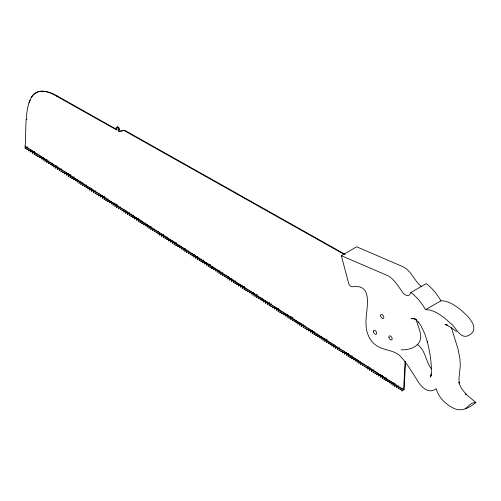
<?xml version="1.0" encoding="UTF-8"?>
<svg xmlns="http://www.w3.org/2000/svg" width="501" height="501" viewBox="0 0 501 501"><rect width="100%" height="100%" fill="white"/><g stroke="black" fill="none" stroke-linecap="round" stroke-linejoin="round"><path stroke-width="0.75" d="M25.131 146.204C27.067 126.991 20.566 74.605 56.926 96.374L116.927 130.103A6.093 3.52 60 0 0 116.796 129.145L116.633 128.638A1.678 0.964 60 0 1 117.76 127.304A1.678 0.964 60 0 1 118.681 129.953L119.188 129.665A1.678 0.964 60 0 0 118.568 127.26A1.678 0.964 60 0 0 117.015 127.58M405.058 361.697L403.624 389.772L25.05 146.154L25.182 148.521L27.348 147.018L25.182 148.521M403.568 389.734L404.132 389.484L405.566 361.403M345.189 254.402L124.592 130.247L119.288 131.475L118.267 130.874A4.603 2.655 60 0 1 118.562 130.06L118.624 130.01M118.267 130.899L118.775 130.586A4.841 2.799 60 0 1 119.044 129.815L119.075 129.778M29.002 102.918L30.185 100.1M410.876 292.49A35.408 20.441 60 0 1 425.543 309.699C431.906 309.436 437.598 313.056 442.602 316.588A56.281 32.49 60 0 1 449.76 322.694C455.829 326.427 459.799 339.365 468.159 335.683C479.645 330.359 471.128 319.281 465.128 313.826A56.281 32.49 60 0 0 457.964 307.72C452.967 304.182 447.274 300.569 440.905 300.832A35.408 20.441 60 0 0 426.245 283.616L410.876 292.49C408.954 298.784 402.998 294.181 401.301 290.392C397.28 284.944 393.692 278.537 387.348 275.494L341.344 255.685L356.706 246.811L402.716 266.62C411.597 270.646 414.296 281.268 421.779 286.772M431.067 375.856L430.265 377.165L431.442 373.946L431.067 375.775C432.119 364.152 429.971 352.46 427.209 341.206L427.459 342.133L424.66 333.491L420.84 325.575L418.329 322.024L418.811 322.506L415.329 319.031L416.268 319.976L413.5 318.348L414.671 318.749M31.369 97.275C37.018 87.625 49.718 91.357 57.433 96.086L116.752 129.471M26.841 147.307L26.973 149.674L28.638 148.465L28.77 150.826L29.271 150.538M28.77 150.826L30.937 149.323M30.429 149.617L30.561 151.985L32.227 150.77L32.352 153.137L32.859 152.849M32.352 153.137L34.525 151.634M34.018 151.928L34.149 154.295L35.815 153.081L35.94 155.448L36.448 155.153M35.94 155.448L37.606 154.233L37.738 156.6L38.239 156.312M37.738 156.6L39.905 155.097L39.404 155.391L39.529 157.759L41.145 156.656M39.529 157.759L41.195 156.544L41.326 158.911L43.493 157.408M41.326 158.911L42.992 157.696L43.117 160.063L44.733 158.967M43.117 160.063L44.783 158.855L44.915 161.222L46.53 160.12M44.915 161.222L47.081 159.713M46.574 160.007L46.706 162.374L48.372 161.159L48.503 163.526L50.113 162.43M48.321 161.272L46.706 162.374M48.503 163.526L50.163 162.318L50.294 164.685L52.467 163.176L50.294 164.685M51.96 163.47L52.085 165.837L53.751 164.622L53.883 166.99L56.049 165.487L53.883 166.99M53.701 164.735L52.085 165.837M55.548 165.781L55.674 168.148L57.339 166.933L57.471 169.3L57.972 169.006M57.289 167.046L55.674 168.148M57.471 169.3L59.137 168.085L59.262 170.453L59.769 170.165M59.262 170.453L61.435 168.95L60.928 169.244L61.059 171.611L61.56 171.317M61.059 171.611L62.725 170.396L62.85 172.764L63.358 172.469M62.85 172.764L65.024 171.261M64.516 171.549L64.648 173.916L66.307 172.707L66.439 175.074L66.946 174.78M66.439 175.074L68.612 173.565L68.105 173.86L68.23 176.227L68.737 175.932M68.23 176.227L70.403 174.724L69.896 175.012L70.027 177.379L71.643 176.283M70.027 177.379L71.693 176.17L71.818 178.538L73.991 177.028L71.818 178.538M73.484 177.323L73.616 179.69L75.282 178.475L75.407 180.842L77.022 179.746M75.231 178.588L73.616 179.69M75.407 180.842L77.58 179.339M77.073 179.634L77.204 182.001L78.87 180.786L78.995 183.153L80.611 182.051M78.995 183.153L80.661 181.938L80.793 184.305L82.408 183.209M80.793 184.305L82.959 182.802M82.452 183.097L82.584 185.464L84.249 184.249L84.381 186.616L86.548 185.113L84.381 186.616M84.199 184.362L82.584 185.464M86.04 185.401L86.172 187.769L87.838 186.56L87.963 188.927L88.47 188.633M87.788 186.673L86.172 187.769M87.963 188.927L90.136 187.418M89.629 187.712L89.76 190.079L91.927 188.576L91.426 188.864L91.551 191.232L92.059 190.944M91.551 191.232L93.217 190.023L93.349 192.39L93.856 192.096M93.349 192.39L95.516 190.881M95.015 191.175L95.14 193.543L96.806 192.328L96.937 194.695L97.438 194.407M96.937 194.695L99.104 193.192L98.603 193.486L98.728 195.853L99.236 195.559M98.728 195.853L100.394 194.638L100.526 197.006L102.692 195.503L100.526 197.006M102.317 198.158L104.49 196.655L102.317 198.158L102.185 195.791M103.983 196.949L104.114 199.317L105.774 198.102L105.905 200.469L108.078 198.966M105.724 198.214L104.114 199.317M105.905 200.469L107.571 199.254L107.696 201.621L109.312 200.525M107.696 201.621L109.362 200.413L109.494 202.78L111.109 201.678M109.494 202.78L111.66 201.277M111.159 201.565L111.285 203.932L112.95 202.717L113.082 205.084L115.249 203.581M112.9 202.83L111.285 203.932M113.082 205.084L114.748 203.876L114.873 206.243L117.046 204.74L114.873 206.243M116.539 205.028L116.67 207.395L118.336 206.18L118.461 208.548L118.969 208.259M118.286 206.293L116.67 207.395M118.461 208.548L120.635 207.045L120.127 207.339L120.259 209.706L120.76 209.412M120.259 209.706L121.918 208.491L122.05 210.858L122.557 210.564M122.05 210.858L124.223 209.355M123.716 209.643L123.847 212.011L126.014 210.508M125.507 210.802L125.638 213.169L127.304 211.954L127.429 214.322L127.937 214.033M127.429 214.322L129.602 212.819L129.095 213.113L129.227 215.474L129.734 215.186M129.227 215.474L130.893 214.265L131.018 216.632L133.191 215.129L131.018 216.632M132.684 215.417L132.815 217.785L134.481 216.576L134.606 218.937L136.222 217.841M134.431 216.683L132.815 217.785M134.606 218.937L136.272 217.728L136.404 220.096L138.57 218.593L136.404 220.096M138.069 218.881L138.195 221.248L139.86 220.039L139.992 222.4L141.608 221.304M139.81 220.146L138.195 221.248M139.992 222.4L142.159 220.897M141.651 221.191L141.783 223.559L143.449 222.344L143.58 224.711L145.747 223.208L143.58 224.711M143.399 222.457L141.783 223.559M145.24 223.502L145.371 225.863L147.037 224.655L147.162 227.022L148.778 225.92M146.987 224.767L145.371 225.863M147.162 227.022L148.828 225.807L148.96 228.174L149.467 227.886M148.96 228.174L151.127 226.671L150.626 226.966L150.751 229.333L151.258 229.038M150.751 229.333L152.417 228.118L152.548 230.485L153.049 230.191M152.548 230.485L154.715 228.982M154.214 229.27L154.339 231.637L156.005 230.429L156.137 232.796L156.638 232.502M156.137 232.796L158.303 231.287M157.802 231.581L157.928 233.948L159.594 232.733L159.725 235.101L160.226 234.812M159.725 235.101L161.385 233.892L161.516 236.259L163.689 234.75L161.516 236.259M163.182 235.044L163.307 237.411L164.973 236.196L165.105 238.564L167.278 237.061M164.923 236.309L163.307 237.411M165.105 238.564L166.77 237.355L166.896 239.722L168.511 238.62M166.896 239.722L168.561 238.507L168.693 240.875L170.309 239.772M168.693 240.875L170.359 239.66L170.484 242.027L172.1 240.931M170.484 242.027L172.15 240.818L172.281 243.185L173.897 242.083M172.281 243.185L173.947 241.97L174.072 244.338L176.246 242.835L174.072 244.338M175.738 243.123L175.87 245.49L177.536 244.281L177.661 246.649L179.834 245.139L177.661 246.649M177.486 244.394L175.87 245.49M179.327 245.434L179.458 247.801L181.625 246.298L181.118 246.586L181.249 248.953L181.757 248.665M181.249 248.953L182.915 247.745L183.04 250.112L183.548 249.817M183.04 250.112L185.213 248.602L184.706 248.897L184.838 251.264L185.345 250.97M184.838 251.264L186.504 250.049L186.629 252.416L187.136 252.128M186.629 252.416L188.802 250.913M188.295 251.208L188.426 253.575L190.092 252.36L190.217 254.727L190.724 254.433M190.217 254.727L192.39 253.224M192.015 255.879L194.181 254.376L192.015 255.879L191.883 253.512M193.68 254.671L193.806 257.038L195.471 255.823L195.603 258.19L197.77 256.687L195.603 258.19M195.421 255.936L193.806 257.038M197.262 256.975L197.394 259.343L199.06 258.134L199.191 260.501L200.807 259.399M199.01 258.247L197.394 259.343M199.191 260.501L201.358 258.992M200.982 261.654L203.155 260.151L200.982 261.654L200.851 259.286M202.648 260.439L202.773 262.806L204.439 261.597L204.571 263.964L206.187 262.862M204.389 261.71L202.773 262.806M204.571 263.964L206.738 262.455M206.237 262.749L206.362 265.117L208.028 263.902L208.159 266.269L210.326 264.766L208.159 266.269M207.978 264.014L206.362 265.117M209.825 265.06L209.95 267.428L211.616 266.213L211.748 268.58L212.249 268.285L212.155 266.513M211.748 268.58L213.914 267.077M213.413 267.365L213.539 269.732L215.712 268.229L215.205 268.523L215.336 270.891L215.837 270.596M215.336 270.891L216.996 269.676L217.127 272.043L217.634 271.749M217.127 272.043L219.3 270.54M218.793 270.828L218.924 273.195L220.584 271.987L220.716 274.354L221.223 274.06M220.716 274.354L222.889 272.845L222.381 273.139L222.507 275.506L224.122 274.404M222.507 275.506L224.172 274.291L224.304 276.658L226.471 275.155M224.304 276.658L225.97 275.45L226.095 277.817L228.268 276.314L226.095 277.817M227.761 276.602L227.892 278.969L229.558 277.754L229.683 280.122L231.857 278.619M229.508 277.867L227.892 278.969M229.683 280.122L231.349 278.913L231.481 281.28L233.097 280.178M231.481 281.28L233.147 280.065L233.272 282.432L234.888 281.33M233.272 282.432L235.445 280.929M234.938 281.218L235.069 283.585L236.729 282.376L236.86 284.743L238.476 283.641M236.685 282.489L235.069 283.585M236.86 284.743L238.526 283.528L238.658 285.896L240.824 284.393L238.658 285.896M240.317 284.681L240.449 287.048L242.115 285.839L242.24 288.207L242.747 287.912M242.24 288.207L244.413 286.704L243.906 286.992L244.037 289.359L244.544 289.064M244.037 289.359L245.703 288.144L245.828 290.511L246.335 290.223M245.828 290.511L247.494 289.302L247.626 291.67L248.133 291.375M247.626 291.67L249.792 290.167M249.291 290.455L249.417 292.822L251.082 291.613L251.214 293.974L251.715 293.686M251.214 293.974L253.381 292.471M252.88 292.766L253.005 295.133L254.671 293.918L254.802 296.285L256.969 294.782L254.802 296.285M254.621 294.031L253.005 295.133M256.462 295.076L256.593 297.437L258.259 296.229L258.391 298.596L260 297.494M258.209 296.341L256.593 297.437M258.391 298.596L260.05 297.381L260.182 299.748L262.355 298.245L260.182 299.748M261.848 298.54L261.973 300.901L263.639 299.692L263.77 302.059L265.386 300.957M263.589 299.805L261.973 300.901M263.77 302.059L265.937 300.556M265.436 300.844L265.561 303.211L267.227 302.003L267.359 304.364L269.525 302.861L267.359 304.364M267.177 302.109L265.561 303.211M269.15 305.522L271.323 304.019L269.15 305.522L269.024 303.155M270.816 304.307L270.947 306.675L272.613 305.466L272.738 307.833L273.245 307.539M272.738 307.833L274.911 306.324L274.404 306.618L274.535 308.985L275.036 308.691M274.535 308.985L276.195 307.771L276.327 310.138L276.834 309.85M276.327 310.138L278.5 308.635M277.992 308.929L278.118 311.296L279.783 310.081L279.915 312.449L280.422 312.154M279.915 312.449L281.581 311.234L281.706 313.601L282.213 313.313M281.706 313.601L283.879 312.098M283.372 312.392L283.503 314.76L285.169 313.545L285.294 315.912L287.468 314.409L285.294 315.912M285.119 313.657L283.503 314.76M286.96 314.697L287.092 317.064L288.758 315.855L288.883 318.223L291.056 316.713L288.883 318.223M288.708 315.968L287.092 317.064M290.68 319.375L292.847 317.872L290.68 319.375L290.549 317.008M292.346 318.16L292.471 320.527L294.137 319.319L294.269 321.686L295.884 320.584M294.087 319.431L292.471 320.527M294.269 321.686L295.928 320.471L296.06 322.838L297.675 321.736M296.06 322.838L297.726 321.623L297.851 323.99L299.466 322.894M297.851 323.99L300.024 322.487M299.517 322.782L299.648 325.149L301.314 323.934L301.439 326.301L301.946 326.007M301.264 324.047L299.648 325.149M301.439 326.301L303.612 324.798M303.105 325.086L303.237 327.454L305.403 325.951L304.902 326.245L305.028 328.612L305.535 328.318M305.028 328.612L306.693 327.397L306.825 329.764L307.326 329.47M306.825 329.764L308.992 328.261L308.491 328.55L308.616 330.917L309.123 330.629M308.616 330.917L310.282 329.708L310.413 332.075L310.914 331.781M310.413 332.075L312.58 330.566M312.073 330.86L312.204 333.228L314.377 331.725M313.87 332.013L314.002 334.38L315.661 333.171L315.793 335.538L317.966 334.029L315.793 335.538M315.611 333.284L314.002 334.38M317.459 334.324L317.584 336.691L319.25 335.476L319.381 337.843L321.548 336.34L319.381 337.843M319.2 335.589L317.584 336.691M321.047 336.634L321.172 339.002L322.838 337.787L322.97 340.154L324.585 339.052M322.788 337.899L321.172 339.002M322.97 340.154L325.136 338.651M324.761 341.306L326.934 339.803L324.761 341.306L324.635 338.939M326.427 340.098L326.558 342.465L328.224 341.25L328.349 343.617L329.965 342.515M328.174 341.363L326.558 342.465M328.349 343.617L330.522 342.114M330.015 342.402L330.146 344.769L331.806 343.561L331.938 345.928L332.445 345.634M331.762 343.673L330.146 344.769M331.938 345.928L334.111 344.419L333.603 344.713L333.735 347.08L334.236 346.786M333.735 347.08L335.394 345.865L335.526 348.233L336.033 347.945M335.526 348.233L337.192 347.024L337.317 349.391L337.824 349.097M337.317 349.391L339.49 347.882L338.983 348.176L339.114 350.543L339.622 350.249M339.114 350.543L340.78 349.329L340.905 351.696L341.413 351.408M340.905 351.696L343.079 350.193M342.571 350.487L342.703 352.854L344.369 351.639L344.494 354.007L346.11 352.904M344.494 354.007L346.667 352.504M346.291 355.159L348.458 353.656L346.291 355.159L346.16 352.792M347.957 353.95L348.082 356.317L349.748 355.103L349.88 357.47L352.046 355.967L349.88 357.47M349.698 355.215L348.082 356.317M351.539 356.255L351.671 358.622L353.337 357.413L353.468 359.781L355.635 358.278L353.468 359.781M353.286 357.526L351.671 358.622M355.128 358.566L355.259 360.933L356.925 359.718L357.05 362.085L358.666 360.989M356.875 359.831L355.259 360.933M357.05 362.085L358.716 360.877L358.848 363.244L360.463 362.142M358.848 363.244L360.513 362.029L360.639 364.396L362.254 363.294M360.639 364.396L362.304 363.181L362.436 365.548L362.943 365.26M362.436 365.548L364.603 364.045L364.102 364.34L364.227 366.707L364.734 366.413M364.227 366.707L365.893 365.492L366.024 367.859L366.525 367.571M366.024 367.859L368.191 366.356L367.69 366.651L367.815 369.012L368.323 368.723M367.815 369.012L369.988 367.509L369.481 367.803L369.613 370.17L370.114 369.876M369.613 370.17L371.272 368.955L371.404 371.322L371.911 371.034M371.404 371.322L373.577 369.819M373.07 370.114L373.201 372.475L374.861 371.266L374.992 373.633L376.608 372.531M374.992 373.633L377.165 372.13M376.658 372.418L376.783 374.786L378.449 373.577L378.581 375.938L380.747 374.435L378.581 375.938M378.399 373.683L376.783 374.786M380.372 377.096L382.545 375.593L380.372 377.096L380.246 374.729M382.038 375.882L382.169 378.249L383.835 377.04L383.96 379.401L386.133 377.898L383.96 379.401M383.785 377.147L382.169 378.249M385.626 378.192L385.757 380.56L387.423 379.345L387.549 381.712L389.164 380.61M387.373 379.457L385.757 380.56M387.549 381.712L389.722 380.209M389.214 380.503L389.346 382.87L391.005 381.656L391.137 384.023L393.31 382.52M390.962 381.768L389.346 382.87M391.137 384.023L392.803 382.808L392.928 385.175L393.435 384.887M392.928 385.175L395.101 383.672L394.594 383.966L394.725 386.334L395.233 386.039M394.725 386.334L396.391 385.119L396.516 387.486L397.024 387.192M396.516 387.486L398.69 385.983L398.182 386.271L398.314 388.638L398.821 388.35M398.314 388.638L399.98 387.43L400.105 389.797L400.612 389.502M400.105 389.797L402.278 388.288M401.771 388.582L401.902 390.949L404.132 389.484M465.204 408.841C468.372 406.518 471.128 401.883 475.656 402.698L475.95 402.635C468.372 408.102 460.92 412.711 452.284 407.557C444.888 403.524 438.312 396.992 436.208 388.626C427.948 395.22 419.976 385.676 416.369 378.769C411.797 371.629 407.382 364.333 401.865 357.877C396.235 350.381 386.24 350.838 378.599 346.849C369.926 342.452 365.799 332.658 365.999 323.295C365.298 310.564 375.067 283.215 351.959 286.804A3.676 2.123 60 0 1 348.577 283.065L341.344 255.685M56.926 96.374L57.433 96.086M26.497 119.526L26.998 119.238M26.973 149.674L27.48 149.386M30.561 151.985L31.068 151.69M34.149 154.295L34.657 154.001M116.708 128.826L117.209 128.532M119.288 131.475L124.592 130.247M64.648 173.916L65.149 173.628M77.204 182.001L77.705 181.706M89.76 190.079L90.268 189.785M95.14 193.543L95.647 193.248M123.847 212.011L124.348 211.723M125.638 213.169L126.146 212.875M154.339 231.637L154.847 231.349M157.928 233.948L158.435 233.654M179.458 247.801L179.959 247.507M188.426 253.575L188.933 253.281M209.95 267.428L210.458 267.133M213.539 269.732L214.046 269.444M218.924 273.195L219.425 272.907M240.449 287.048L240.956 286.76M249.417 292.822L249.924 292.534M270.947 306.675L271.448 306.387M278.118 311.296L278.625 311.002M303.237 327.454L303.744 327.166M312.204 333.228L312.712 332.933M342.703 352.854L343.21 352.56M425.543 309.699L440.905 300.832M373.201 372.475L373.702 372.187M401.902 390.949L402.403 390.655M413.431 318.304L412.022 318.836L413.275 318.454L411.064 318.523L415.254 318.949M401.213 349.804C409.517 350.243 420.508 346.617 420.727 336.785C420.564 330.942 417.734 325.637 416.293 320.07M446.416 324.498L444.951 324.542L447.406 325.049L445.658 324.466L450.618 327.316L456.467 331.524M124.085 130.536L344.005 254.314M118.768 130.604L119.795 131.181M475.217 402.247L475.95 402.635L465.586 393.836L466.218 394.475L461.49 388.444L459.88 385.169L458.941 381.981L459.242 383.083L458.979 378.355L460.287 365.943L459.962 358.979L458.02 349.028L451.407 327.648M417.158 344.35C425.581 349.761 425.462 361.371 431.38 368.805M199.63 259.023L199.692 260.207M380.628 315.83A2.273 1.309 60 0 0 383.221 318.486A2.273 1.309 60 0 0 382.789 315.06A2.273 1.309 60 0 0 380.628 315.83M373.452 331.681A2.273 1.309 60 0 0 376.044 334.336A2.273 1.309 60 0 0 375.612 330.91A2.273 1.309 60 0 0 373.452 331.681M388.958 337.279A2.273 1.309 60 0 0 391.55 339.935A2.273 1.309 60 0 0 391.118 336.509A2.273 1.309 60 0 0 388.958 337.279"/></g></svg>
